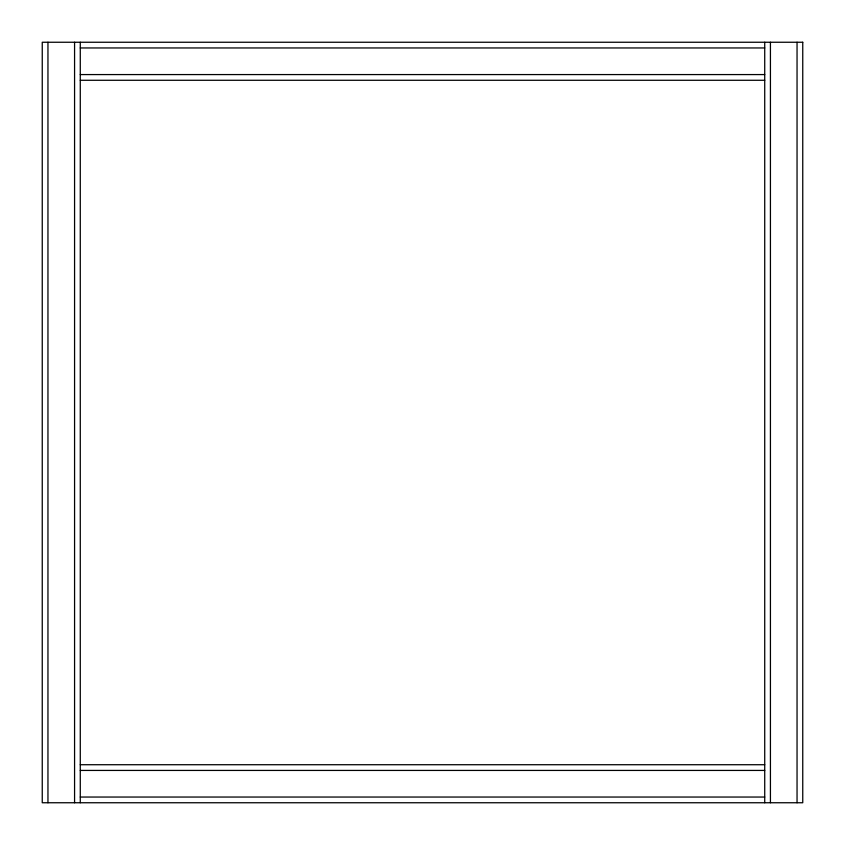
<?xml version="1.0" encoding="UTF-8"?>
<svg xmlns="http://www.w3.org/2000/svg" width="845" height="845" viewBox="0 0 845 845"><rect width="100%" height="100%" fill="white"/><g stroke="black" fill="none" stroke-linecap="round" stroke-linejoin="round"><path stroke-width="1.27" d="M80.275 47.954L764.725 47.954M80.275 74.571L764.725 74.571M80.275 80.275L764.725 80.275M80.275 764.725L764.725 764.725M80.275 770.429L764.725 770.429M80.275 797.046L764.725 797.046M797.046 42.25L797.046 802.75M770.429 42.25L770.429 802.75M764.725 42.25L764.725 802.75M80.275 42.25L80.275 802.75M74.571 42.25L74.571 802.75M47.954 42.25L47.954 802.75M802.75 42.25L42.25 42.25L42.25 802.75L802.75 802.75L802.75 42.25"/></g></svg>
